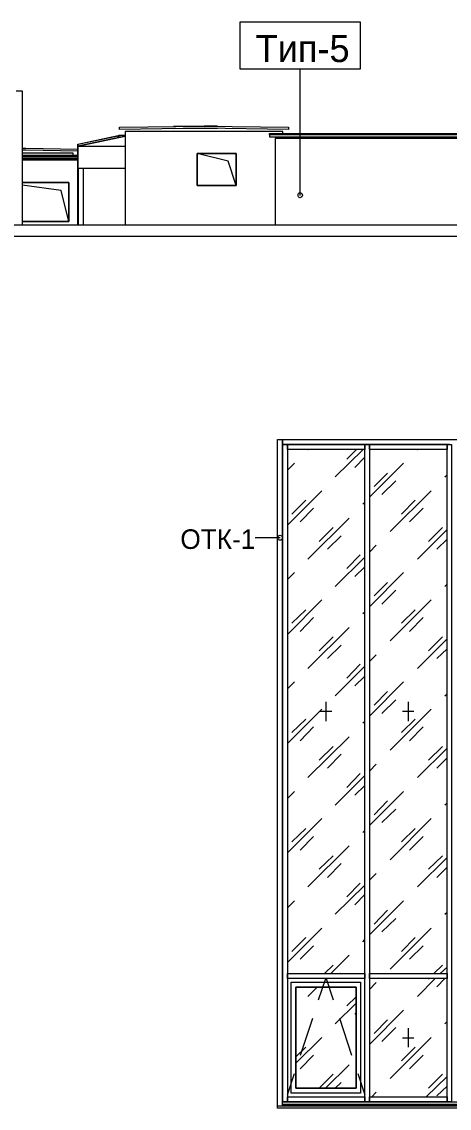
# Model space of a CAD drawing. Header units: millimetres. Extents: x 2294 to 908349, y -83289 to 219220.
# Drawn here: x 392776 to 397197, y 98100 to 109339 of the extents above; entities that cross this region are included whole.
import ezdxf

# ---------------------------------------------------------------- set-up
doc = ezdxf.new("R2010")
doc.units = ezdxf.units.MM
doc.layers.add('PDF _Геометрия', color=7, linetype='Continuous')
doc.layers.add('PDF _Текст', color=7, linetype='Continuous')

msp = doc.modelspace()

# ---------------------------------------------------------------- linework, layer by layer
at = {"layer": 'PDF _Геометрия', "lineweight": 9}
for points in [[(395036.0022016279, 109339.0073943883), (396276.2886976823, 109339.0073943883), (396276.2886976823, 108847.9724676218), (395036.0022016279, 108847.9724676218)], [(397347.2528052013, 108170.6829134617), (395336.5494412854, 108170.6829134617), (395336.5494412854, 108183.3820926026), (397347.2528052013, 108183.3820926026)], [(392779.7813743297, 107925.1654500775), (393355.4774953648, 107925.1654500775)], [(394591.5309317112, 107645.7835089862), (394591.5309317112, 107975.96216664), (394993.6716044918, 107975.96216664), (394993.6716044918, 107645.7835089862)], [(394591.5309317112, 107975.96216664), (394591.5309317112, 107645.7835089862), (394993.6716044918, 107645.7835089862), (394993.6716044918, 107975.96216664)], [(392779.7813743297, 107675.4149269816), (393262.350181669, 107675.4149269816), (393262.350181669, 107273.2742541982), (392779.7813743297, 107273.2742541982), (393262.350181669, 107273.2742541982), (393262.350181669, 107675.4149269816)], [(395421.2106355559, 105017.0534269009), (404920.1966326591, 105017.0534269009), (404920.1966326591, 100817.8581911055), (404920.1966326591, 98117.16609388962), (404920.1966326591, 98100.23385503609), (395421.2106355559, 98100.23385503609), (395421.2106355559, 98117.16609388962), (395421.2106355559, 100817.8581911055)], [(396322.8523545321, 104915.4599937769), (395522.8040686809, 104915.4599937769), (395522.8040686809, 104966.2567103384), (396322.8523545321, 104966.2567103384)], [(397173.6973569468, 104915.4599937769), (396373.6490710936, 104915.4599937769), (396373.6490710936, 104966.2567103384), (397173.6973569468, 104966.2567103384)], [(397173.6973569468, 104940.8583520576), (397173.6973569468, 104966.2567103384), (397220.2610137966, 104966.2567103384), (397220.2610137966, 104940.8583520576), (397220.2610137966, 99467.51214249711), (397220.2610137966, 98167.96281045116), (397173.6973569468, 98167.96281045116), (397173.6973569468, 99467.51214249711)], [(396322.8523545321, 99442.11378421634), (395522.8040686809, 99442.11378421634), (395522.8040686809, 99492.91050077789), (396322.8523545321, 99492.91050077789)], [(397173.6973569468, 99442.11378421634), (396373.6490710936, 99442.11378421634), (396373.6490710936, 99492.91050077789), (397173.6973569468, 99492.91050077789)], [(395560.9016061015, 99404.01624679472), (396280.5217573978, 99404.01624679472), (396280.5217573978, 98256.85706443526), (395560.9016061015, 98256.85706443526)], [(396280.5217573978, 99404.01624679472), (396280.5217573978, 98256.85706443526), (395560.9016061015, 98256.85706443526), (395560.9016061015, 99404.01624679472)], [(396233.958100548, 99353.21953023225), (395611.6983226631, 99353.21953023225), (395611.6983226631, 98307.6537809968), (396233.958100548, 98307.6537809968)], [(395611.6983226631, 98307.6537809968), (395611.6983226631, 99353.21953023225), (396233.958100548, 99353.21953023225), (396233.958100548, 98307.6537809968)], [(397173.6973569468, 98167.96281045116), (396373.6490710936, 98167.96281045116), (396373.6490710936, 98218.75952701364), (397173.6973569468, 98218.75952701364)]]:
    msp.add_lwpolyline(points, close=True, dxfattribs=at)
for points in [[(395654.0289197974, 107539.9570161495), (395654.0289197974, 108847.9724676218)], [(392716.2854786273, 108623.6203028057), (392771.3152549025, 108623.6203028057), (392779.7813743297, 108623.6203028057), (392779.7813743297, 107239.4097764902)], [(394346.0134683251, 108234.1788091641), (394663.4929468371, 108238.4118688777), (393787.2495861426, 108225.7126897369), (393787.2495861426, 108246.8779883049), (394663.4929468371, 108259.5771674449), (394346.0134683251, 108255.3441077312)], [(394798.950857671, 108259.5771674449), (394663.4929468371, 108259.5771674449), (395535.5032478198, 108246.8779883049), (395535.5032478198, 108225.7126897369), (394663.4929468371, 108238.4118688777), (394798.950857671, 108238.4118688777)], [(393355.4774953648, 107239.4097764902), (393355.4774953648, 107848.9703752352), (393355.4774953648, 108073.3225400504), (393774.5504070017, 108157.9837343208), (393774.5504070017, 108141.0514954664), (393774.5504070017, 108157.9837343208), (393778.7834667172, 108157.9837343208), (393778.7834667172, 108166.4498537472), (393846.5124221332, 108166.4498537472)], [(393778.7834667172, 108157.9837343208), (393774.5504070017, 108157.9837343208), (393778.7834667172, 108157.9837343208), (393774.5504070017, 108157.9837343208), (393355.4774953648, 108069.0894803377), (393355.4774953648, 108052.1572414832), (393846.5124221332, 108052.1572414832)], [(393846.5124221332, 107819.3389572408), (393355.4774953648, 107819.3389572408), (393355.4774953648, 108052.1572414832), (393846.5124221332, 108153.7506746072), (393355.4774953648, 108052.1572414832), (393355.4774953648, 107819.3389572408), (393359.7105550803, 107819.3389572408), (393359.7105550803, 107239.4097764902)], [(393774.5504070017, 108157.9837343208), (393774.5504070017, 108157.9837343208)], [(393774.5504070017, 108157.9837343208), (393774.5504070017, 108157.9837343208)], [(393778.7834667172, 108157.9837343208), (393778.7834667172, 108157.9837343208)], [(393778.7834667172, 108141.0514954664), (393778.7834667172, 108145.2845551809), (393778.7834667172, 108149.5176148936), (393778.7834667172, 108153.7506746072)], [(393778.7834667172, 108149.5176148936), (393812.6479444243, 108149.5176148936)], [(393799.9487652835, 108145.2845551809), (393778.7834667172, 108145.2845551809)], [(395476.2404118311, 108183.3820926026), (395476.2404118311, 108204.5473911688), (393846.5124221332, 108204.5473911688), (393846.5124221332, 107239.4097764902)], [(395336.5494412854, 108170.6829134617), (395336.5494412854, 108149.5176148936), (397347.2528052013, 108149.5176148936), (397347.2528052013, 108170.6829134617)], [(395336.5494412854, 108162.2167940345), (395336.5494412854, 108149.5176148936), (397347.2528052013, 108149.5176148936), (397347.2528052013, 108162.2167940345)], [(397287.9899692107, 107239.4097764902), (397287.9899692107, 108132.5853760401), (395395.8122772742, 108132.5853760401), (395395.8122772742, 107239.4097764902)], [(395476.2404118311, 108132.5853760401), (395476.2404118311, 108149.5176148936)], [(392779.7813743297, 108030.9919429161), (392817.8789117504, 108030.9919429161), (393355.4774953648, 108022.5258234888)], [(393355.4774953648, 108001.3605249207), (392817.8789117504, 108009.826644348), (392779.7813743297, 108009.826644348)], [(393355.4774953648, 108052.1572414832), (393355.4774953648, 108069.0894803377)], [(393308.9138385188, 107959.0299277864), (393308.9138385188, 107980.1952263536), (392779.7813743297, 107980.1952263536)], [(392779.7813743297, 107959.0299277864), (393021.0657780003, 107959.0299277864), (393355.4774953648, 107959.0299277864)], [(392779.7813743297, 107946.3307486456), (393355.4774953648, 107946.3307486456)], [(393355.4774953648, 107908.233211224), (392779.7813743297, 107908.233211224)], [(393308.9138385188, 107908.233211224), (393308.9138385188, 107925.1654500775)], [(394993.6716044918, 107645.7835089862), (394909.0104102232, 107895.5340320831), (394591.5309317112, 107975.96216664)], [(393363.9436147939, 107239.4097764902), (393363.9436147939, 107819.3389572408)], [(393414.7403313555, 107239.4097764902), (393414.7403313555, 107819.3389572408)], [(393262.350181669, 107273.2742541982), (393181.922047114, 107594.9867924247), (392779.7813743297, 107650.0165687008)], [(419524.2526442483, 107535.7239564359), (418724.2043583952, 107535.7239564359), (418724.2043583952, 107239.4097764902), (418465.987715872, 107239.4097764902), (418309.36450647, 107239.4097764902), (418309.36450647, 107116.651044799), (391624.1560725439, 107116.651044799), (391624.1560725439, 107239.4097764902), (418309.36450647, 107239.4097764902), (418309.36450647, 107116.651044799)], [(395421.2106355559, 98117.16609388962), (395421.2106355559, 98193.36116873287), (395421.2106355559, 99467.51214249711), (395421.2106355559, 104940.8583520576), (395421.2106355559, 105017.0534269009), (395472.0073521174, 105017.0534269009), (395472.0073521174, 104940.8583520576), (395472.0073521174, 99467.51214249711), (395472.0073521174, 98167.96281045116)], [(397199.0957152285, 104966.2567103384), (396348.2507128138, 104966.2567103384), (395497.4057103992, 104966.2567103384), (395472.0073521174, 104966.2567103384), (395472.0073521174, 105017.0534269009), (395497.4057103992, 105017.0534269009), (396348.2507128138, 105017.0534269009), (397199.0957152285, 105017.0534269009)], [(395472.0073521174, 98125.63221331686), (395472.0073521174, 98193.36116873287), (395472.0073521174, 99467.51214249711), (395472.0073521174, 104966.2567103384), (395522.8040686809, 104966.2567103384), (395522.8040686809, 99467.51214249711), (395522.8040686809, 98167.96281045116), (395522.8040686809, 98218.75952701364), (396322.8523545321, 98218.75952701364), (396322.8523545321, 98167.96281045116), (396322.8523545321, 99467.51214249711), (396322.8523545321, 104940.8583520576), (396322.8523545321, 104966.2567103384), (396373.6490710936, 104966.2567103384), (396373.6490710936, 104940.8583520576), (396373.6490710936, 99467.51214249711), (396373.6490710936, 98167.96281045116), (396322.8523545321, 98167.96281045116), (395522.8040686809, 98167.96281045116), (395472.0073521174, 98167.96281045116), (404873.6329758093, 98167.96281045116)], [(395734.4570543561, 104915.4599937769), (395738.6901140697, 104915.4599937769)], [(396018.072055161, 104631.844992972), (396305.9201156795, 104915.4599937769)], [(396136.5977271367, 104813.8665606529), (396238.1911602616, 104915.4599937769)], [(396868.9170575738, 104915.4599937769), (396873.1501172874, 104915.4599937769)], [(395522.8040686809, 104699.573948388), (395594.7660838105, 104771.5359635176)], [(396221.258921409, 104729.2053663833), (396322.8523545321, 104835.03185922)], [(396373.6490710936, 104420.1920072967), (396724.9930273164, 104771.5359635176)], [(396420.2127279434, 104530.251559848), (396559.9036984891, 104669.9425303936)], [(397152.5320583787, 104631.844992972), (397173.6973569468, 104653.0102915401)], [(396500.6408625003, 104449.823425292), (396644.5648927577, 104589.5143958377)], [(395522.8040686809, 104132.3439467791), (395878.3810846154, 104487.9209627127)], [(396585.3020567708, 104064.6149913622), (397008.6080281194, 104487.9209627127)], [(395569.3677255306, 104246.6365590431), (395713.291755788, 104390.5605893023)], [(395654.0289197974, 104166.2084244862), (395793.719890343, 104305.8993950319)], [(396301.687055964, 104348.2299921671), (396322.8523545321, 104369.3952907342)], [(396703.8277287483, 104246.6365590431), (396843.518699294, 104390.5605893023)], [(396784.2558633033, 104166.2084244862), (396928.1798935644, 104305.8993950319)], [(395734.4570543561, 103780.9999905573), (396161.9960854184, 104204.3059619078)], [(395852.9827263337, 103963.0215582382), (395996.9067565911, 104106.9455884974)], [(396868.9170575738, 103780.9999905573), (397173.6973569468, 104085.7802899303)], [(396983.2096698396, 103963.0215582382), (397127.133700097, 104106.9455884974)], [(395446.6089938376, 104001.1190956598), (395188.3923513144, 104001.1190956598)], [(395937.6439206041, 103882.5934236823), (396077.3348911498, 104022.2843942279)], [(397067.8708641101, 103882.5934236823), (397173.6973569468, 103988.419916519)], [(396373.6490710936, 103852.9620056879), (396441.3780265097, 103924.9240208166)], [(396018.072055161, 103497.3849897534), (396322.8523545321, 103802.1652891254)], [(396136.5977271367, 103683.6396171469), (396276.2886976823, 103823.3305876926)], [(395522.8040686809, 103569.3470048821), (395594.7660838105, 103641.3090200117)], [(396221.258921409, 103598.9784228774), (396322.8523545321, 103700.5718560014)], [(396373.6490710936, 103285.7320040781), (396724.9930273164, 103641.3090200117)], [(396420.2127279434, 103400.024616342), (396559.9036984891, 103539.7155868877)], [(397152.5320583787, 103497.3849897534), (397173.6973569468, 103522.7833480341)], [(396500.6408625003, 103315.3634220725), (396644.5648927577, 103459.2874523317)], [(395522.8040686809, 103002.1170032732), (395878.3810846154, 103357.6940192077)], [(396585.3020567708, 102934.3880478563), (397008.6080281194, 103357.6940192077)], [(395569.3677255306, 103116.4096155381), (395713.291755788, 103256.1005860837)], [(395654.0289197974, 103031.7484212676), (395793.719890343, 103175.6724515269)], [(396301.687055964, 103218.0030486621), (396322.8523545321, 103234.9352875156)], [(396703.8277287483, 103116.4096155381), (396843.518699294, 103256.1005860837)], [(396784.2558633033, 103031.7484212676), (396928.1798935644, 103175.6724515269)], [(395734.4570543561, 102650.7730470523), (396161.9960854184, 103074.0790184019)], [(395852.9827263337, 102832.7946147323), (395996.9067565911, 102976.7186449924)], [(396868.9170575738, 102650.7730470523), (397173.6973569468, 102955.5533464244)], [(396983.2096698396, 102832.7946147323), (397127.133700097, 102976.7186449924)], [(395937.6439206041, 102752.3664801763), (396077.3348911498, 102892.057450722)], [(397067.8708641101, 102752.3664801763), (397173.6973569468, 102853.9599133004)], [(396373.6490710936, 102722.7350621819), (396441.3780265097, 102790.464017598)], [(396018.072055161, 102367.1580462474), (396322.8523545321, 102671.9383456204)], [(396136.5977271367, 102549.1796139283), (396276.2886976823, 102693.1036441866)], [(395522.8040686809, 102439.1200613771), (395594.7660838105, 102511.0820765067)], [(396221.258921409, 102468.7514793715), (396322.8523545321, 102570.3449124955)], [(396373.6490710936, 102155.5050605722), (396724.9930273164, 102511.0820765067)], [(396420.2127279434, 102269.797672837), (396559.9036984891, 102409.4886433827)], [(397152.5320583787, 102367.1580462474), (397173.6973569468, 102388.3233448146)], [(395920.7116817478, 102303.662150545), (395920.7116817478, 102104.7083440106)], [(396500.6408625003, 102185.1364785666), (396644.5648927577, 102324.8274491122)], [(396771.5566841625, 102303.662150545), (396771.5566841625, 102104.7083440106)], [(395522.8040686809, 101871.8900597673), (395878.3810846154, 102227.4670757018)], [(395861.4488457609, 102206.3017771346), (395984.2075774521, 102206.3017771346)], [(396585.3020567708, 101804.1611043513), (397008.6080281194, 102227.4670757018)], [(396712.2938481756, 102206.3017771346), (396830.8195201531, 102206.3017771346)], [(395569.3677255306, 101986.1826720322), (395713.291755788, 102125.8736425778)], [(396301.687055964, 102083.5430454426), (396322.8523545321, 102104.7083440106)], [(396703.8277287483, 101986.1826720322), (396843.518699294, 102125.8736425778)], [(395654.0289197974, 101901.5214777617), (395793.719890343, 102045.4455080209)], [(395734.4570543561, 101520.5461035464), (396161.9960854184, 101943.8520748969)], [(396784.2558633033, 101901.5214777617), (396928.1798935644, 102045.4455080209)], [(395852.9827263337, 101702.5676712273), (395996.9067565911, 101842.2586417729)], [(396868.9170575738, 101520.5461035464), (397173.6973569468, 101825.3264029194)], [(396983.2096698396, 101702.5676712273), (397127.133700097, 101842.2586417729)], [(395937.6439206041, 101617.9064769577), (396077.3348911498, 101761.830507216)], [(397067.8708641101, 101617.9064769577), (397173.6973569468, 101723.7329697944)], [(396373.6490710936, 101588.2750589624), (396441.3780265097, 101660.237074092)], [(396018.072055161, 101236.9311027424), (396322.8523545321, 101541.7114021145)], [(396136.5977271367, 101418.9526704224), (396276.2886976823, 101562.8767006816)], [(395522.8040686809, 101304.6600581575), (395594.7660838105, 101376.6220732881)], [(396221.258921409, 101338.5245358665), (396322.8523545321, 101440.1179689905)], [(396373.6490710936, 101025.2781170662), (396724.9930273164, 101376.6220732881)], [(396420.2127279434, 101135.3376696184), (396559.9036984891, 101279.2616998767)], [(396500.6408625003, 101054.9095350606), (396644.5648927577, 101194.6005056063)], [(397152.5320583787, 101236.9311027424), (397173.6973569468, 101258.0964013096)], [(395522.8040686809, 100741.6631162623), (395878.3810846154, 101097.2401321968)], [(396585.3020567708, 100669.7011011327), (397008.6080281194, 101097.2401321968)], [(395569.3677255306, 100855.9557285272), (395713.291755788, 100995.6466990728)], [(396301.687055964, 100953.3161019366), (396322.8523545321, 100974.4814005047)], [(396703.8277287483, 100855.9557285272), (396843.518699294, 100995.6466990728)], [(395654.0289197974, 100771.2945342567), (395793.719890343, 100910.9855048023)], [(395734.4570543561, 100390.3191600414), (396161.9960854184, 100813.625131391)], [(396784.2558633033, 100771.2945342567), (396928.1798935644, 100910.9855048023)], [(395852.9827263337, 100572.3407277213), (395996.9067565911, 100712.031698267)], [(396983.2096698396, 100572.3407277213), (397127.133700097, 100712.031698267)], [(395937.6439206041, 100487.6795334518), (396077.3348911498, 100631.603563711)], [(396868.9170575738, 100390.3191600414), (397173.6973569468, 100695.0994594134)], [(397067.8708641101, 100487.6795334518), (397173.6973569468, 100593.5060262894)], [(396373.6490710936, 100458.0481154565), (396441.3780265097, 100530.010130587)], [(396018.072055161, 100106.7041592365), (396322.8523545321, 100407.2513988949)], [(396136.5977271367, 100288.7257269174), (396276.2886976823, 100428.416697463)], [(396221.258921409, 100204.0645326469), (396322.8523545321, 100309.8910254845)], [(395522.8040686809, 100174.4331146525), (395594.7660838105, 100246.3951297821)], [(396373.6490710936, 99895.05117356125), (396724.9930273164, 100246.3951297821)], [(396420.2127279434, 100005.1107261125), (396559.9036984891, 100149.0347563718)], [(396500.6408625003, 99924.68259155564), (396644.5648927577, 100064.3735621013)], [(397152.5320583787, 100106.7041592365), (397173.6973569468, 100127.8694578037)], [(395522.8040686809, 99607.20311304275), (395878.3810846154, 99962.78012897726)], [(396585.3020567708, 99539.47415762674), (397008.6080281194, 99962.78012897726)], [(395569.3677255306, 99721.49572530761), (395713.291755788, 99865.41975556687)], [(396301.687055964, 99823.08915843163), (396322.8523545321, 99844.25445699878)], [(396703.8277287483, 99721.49572530761), (396843.518699294, 99865.41975556687)], [(395654.0289197974, 99641.06759075075), (395793.719890343, 99780.75856129639)], [(396784.2558633033, 99641.06759075075), (396928.1798935644, 99780.75856129639)], [(395908.0125026088, 99492.91050077789), (395996.9067565911, 99581.80475476198)], [(395971.5083983112, 99492.91050077789), (396161.9960854184, 99683.39818788599)], [(397038.2394461129, 99492.91050077789), (397127.133700097, 99581.80475476198)], [(396073.1018314343, 99492.91050077789), (396077.3348911498, 99497.14356049243)], [(397101.7353418153, 99492.91050077789), (397173.6973569468, 99560.63945619483)], [(395734.4570543561, 99255.85915682185), (395831.8174277656, 99353.21953023225)], [(395844.5166069064, 99221.99467911385), (395920.7116817478, 99442.11378421634)], [(395924.9447414633, 99442.11378421634), (395996.9067565911, 99221.99467911385)], [(396373.6490710936, 99327.82117195148), (396441.3780265097, 99399.7831870811)], [(396868.9170575738, 99255.85915682185), (397050.9386252537, 99442.11378421634)], [(396983.2096698396, 99437.88072450273), (396987.4427295513, 99442.11378421634)], [(397067.8708641101, 99357.4525899468), (397152.5320583787, 99442.11378421634)], [(396136.5977271367, 99158.49878341146), (396233.958100548, 99251.62609710824)], [(396018.072055161, 98972.24415601697), (396233.958100548, 99188.13020140585)], [(395658.2619795129, 98650.53161779139), (395785.2537709177, 99031.50699200667)], [(396060.4026522934, 99031.50699200667), (396187.3944437001, 98650.53161779139)], [(396221.258921409, 99073.83758914098), (396233.958100548, 99086.53676828183)], [(396373.6490710936, 98760.59117034264), (396724.9930273164, 99116.16818627622)], [(396420.2127279434, 98874.88378260657), (396559.9036984891, 99014.5747531522)], [(396500.6408625003, 98790.22258833703), (396644.5648927577, 98934.14661859535)], [(396771.5566841625, 98929.91355888266), (396771.5566841625, 98730.95975234732)], [(397152.5320583787, 98972.24415601697), (397173.6973569468, 98997.64251429774)], [(395611.6983226631, 98565.87042352092), (395878.3810846154, 98832.55318547133)], [(396585.3020567708, 98409.24721412081), (397008.6080281194, 98832.55318547133)], [(396712.2938481756, 98828.32012575772), (396830.8195201531, 98828.32012575772)], [(395611.6983226631, 98633.59937893692), (395713.291755788, 98730.95975234732)], [(396703.8277287483, 98591.26878180169), (396843.518699294, 98730.95975234732)], [(395654.0289197974, 98506.60758753214), (395793.719890343, 98650.53161779139)], [(396784.2558633033, 98506.60758753214), (396928.1798935644, 98650.53161779139)], [(395522.8040686809, 98239.92482558172), (395594.7660838105, 98460.04393068328)], [(395916.4786220361, 98307.6537809968), (396161.9960854184, 98548.93818466645)], [(396250.8903394025, 98460.04393068328), (396322.8523545321, 98239.92482558172)], [(395852.9827263337, 98307.6537809968), (395996.9067565911, 98451.57781125605)], [(396018.072055161, 98307.6537809968), (396077.3348911498, 98366.9166169865)], [(396957.8113115579, 98218.75952701364), (397173.6973569468, 98430.4125126889)], [(396983.2096698396, 98307.6537809968), (397127.133700097, 98451.57781125605)], [(396394.8143696636, 98218.75952701364), (396441.3780265097, 98265.32318386249)], [(397067.8708641101, 98227.22564644087), (397173.6973569468, 98328.81907956488)], [(404920.1966326591, 98129.86527302954), (404920.1966326591, 98125.63221331686), (404920.1966326591, 98100.23385503609), (395421.2106355559, 98100.23385503609), (395421.2106355559, 98125.63221331686), (395421.2106355559, 98129.86527302954)], [(395421.2106355559, 98125.63221331686), (404920.1966326591, 98125.63221331686)], [(404873.6329758093, 98138.33139245678), (395472.0073521174, 98138.33139245678), (404873.6329758093, 98138.33139245678)], [(404873.6329758093, 98138.33139245678), (395472.0073521174, 98138.33139245678)], [(395421.2106355559, 98104.46691474877), (395421.2106355559, 98108.69997446239)]]:
    msp.add_lwpolyline(points, dxfattribs=at)
for points in [[(395632.863621233, 107544.1900758622), (395632.863621233, 107561.1223147167), (395641.3297406565, 107569.5884341439), (395654.0289197974, 107569.5884341439)], [(395632.863621233, 107544.1900758622), (395632.863621233, 107561.1223147167), (395641.3297406565, 107569.5884341439), (395654.0289197974, 107569.5884341439)], [(395654.0289197974, 107569.5884341439), (395666.7280989382, 107569.5884341439), (395679.4272780791, 107561.1223147167), (395679.4272780791, 107544.1900758622)], [(395654.0289197974, 107569.5884341439), (395666.7280989382, 107569.5884341439), (395679.4272780791, 107561.1223147167), (395679.4272780791, 107544.1900758622)], [(395654.0289197974, 107518.7917175815), (395641.3297406565, 107518.7917175815), (395632.863621233, 107531.4908967223), (395632.863621233, 107544.1900758622)], [(395654.0289197974, 107518.7917175815), (395641.3297406565, 107518.7917175815), (395632.863621233, 107531.4908967223), (395632.863621233, 107544.1900758622)], [(395679.4272780791, 107544.1900758622), (395679.4272780791, 107531.4908967223), (395666.7280989382, 107518.7917175815), (395654.0289197974, 107518.7917175815)], [(395679.4272780791, 107544.1900758622), (395679.4272780791, 107531.4908967223), (395666.7280989382, 107518.7917175815), (395654.0289197974, 107518.7917175815)], [(395425.4436952695, 104001.1190956598), (395425.4436952695, 104018.0513345143), (395433.9098146968, 104026.5174539406), (395446.6089938376, 104026.5174539406)], [(395425.4436952695, 104001.1190956598), (395425.4436952695, 104018.0513345143), (395433.9098146968, 104026.5174539406), (395446.6089938376, 104026.5174539406)], [(395446.6089938376, 103975.720737379), (395433.9098146968, 103975.720737379), (395425.4436952695, 103988.419916519), (395425.4436952695, 104001.1190956598)], [(395446.6089938376, 103975.720737379), (395433.9098146968, 103975.720737379), (395425.4436952695, 103988.419916519), (395425.4436952695, 104001.1190956598)], [(395446.6089938376, 104026.5174539406), (395459.3081729785, 104026.5174539406), (395472.0073521174, 104018.0513345143), (395472.0073521174, 104001.1190956598)], [(395446.6089938376, 104026.5174539406), (395459.3081729785, 104026.5174539406), (395472.0073521174, 104018.0513345143), (395472.0073521174, 104001.1190956598)], [(395472.0073521174, 104001.1190956598), (395472.0073521174, 103988.419916519), (395459.3081729785, 103975.720737379), (395446.6089938376, 103975.720737379)], [(395472.0073521174, 104001.1190956598), (395472.0073521174, 103988.419916519), (395459.3081729785, 103975.720737379), (395446.6089938376, 103975.720737379)]]:
    msp.add_open_spline(points, degree=3, dxfattribs=at)

# ---------------------------------------------------------------- texts
at = {"layer": 'PDF _Текст', "attachment_point": 4, "style": ''}
for s, insert, char_height in [('Тип-5', (395194.8992441725, 109059.0796687528), 279.3218663990793), ('ОТК-1', (394416.0313278604, 103985.8110233378), 202.6704252131964)]:
    msp.add_mtext(s, dxfattribs=dict(at, insert=insert, char_height=char_height))

doc.saveas('drawing.dxf')
